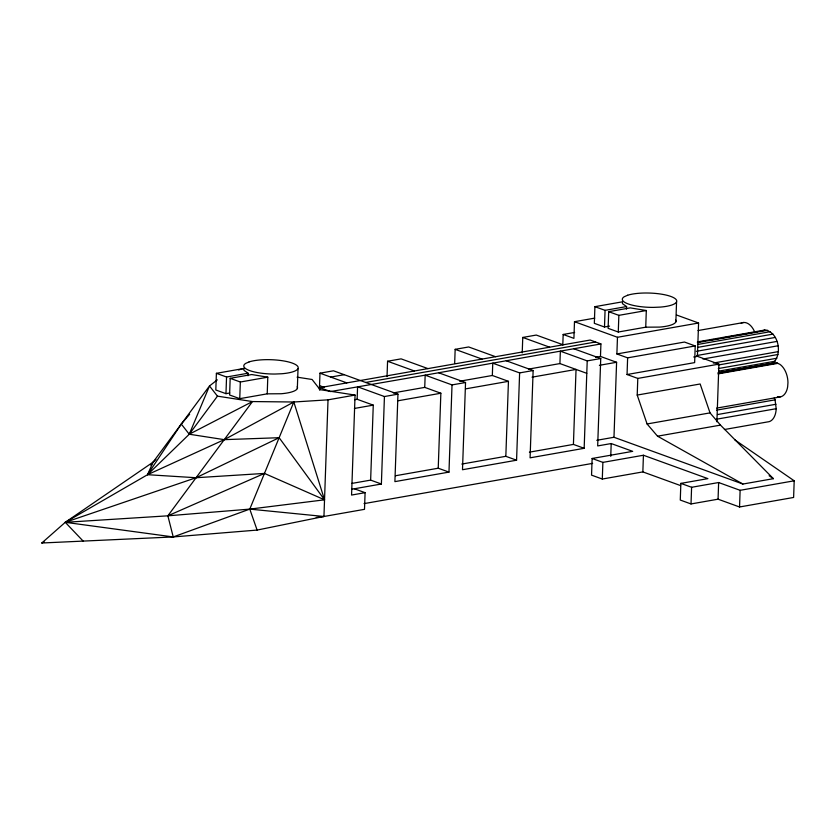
<?xml version="1.0" encoding="UTF-8"?>
<svg xmlns="http://www.w3.org/2000/svg" width="836" height="836" viewBox="0 0 836 836"><rect width="100%" height="100%" fill="white"/><g stroke="black" fill="none" stroke-linecap="round" stroke-linejoin="round"><path stroke-width="1.25" d="M247.978 375.782L248.073 373.222L243.976 370.358L243.851 368.488L216.399 373.326L215.813 389.984L225.971 393.672L229.764 393.004M225.971 393.672L226.546 377.005L216.399 373.326M267.217 393.84L267.792 377.172L251.699 374.538L230.182 378.321L229.597 394.989L239.754 398.667L267.217 393.84L281.147 393.746A27.222 7.137 2 0 0 297.219 386.66M239.754 398.667L240.34 382.01L230.182 378.321M297.334 388.531L298.034 368.54M319.404 389.524L319.979 373.18L333.491 370.797L397.957 394.153L394.905 481.63L448.974 472.11L452.025 384.905L425.169 375.155L330.544 391.551L319.801 387.653L319.707 390.151M316.207 517.442L323.95 516.481L328.025 399.838L355.06 395.073L351.569 495.058L365.092 492.676L364.506 509.333L323.95 516.481L257.112 530.076L173.23 536.942L41.8 543.003L65.26 522.312L153.093 462.141L155.956 459.486M384.435 396.536L381.383 484.013L370.641 480.115L373.264 405.136L357.139 399.284L357.578 386.786L384.435 396.536L397.957 394.153M387.026 376.681L387.57 361.246L401.092 358.863L427.948 368.603M448.974 472.11L438.231 468.212L440.854 393.233L424.74 387.381L425.169 375.155L600.917 343.941L600.478 356.439L616.592 362.281L613.979 437.27L742.901 484.044L773.394 478.673L720.475 425.116L710.025 412.88L700.15 383.985L637.21 395.073L647.085 423.967L657.535 436.193L742.901 484.044M454.669 363.493L455.16 349.344L468.682 346.961L495.539 356.7M438.681 372.783L465.537 382.522L462.496 469.727L516.575 460.208L519.616 372.908L492.759 363.169L492.331 375.479L508.445 381.331L505.832 456.31L516.575 460.208M522.218 352.876L522.761 337.441L536.273 335.058L563.13 344.798M506.282 360.786L533.138 370.526L530.087 457.825L584.165 448.305L587.217 360.901L560.36 351.162L559.921 363.576L586.778 373.326M562.806 344.714L563.171 334.463L574.645 332.446M594.772 318.129L574.489 321.693L573.914 338.361L563.171 334.463M584.165 448.305L573.423 444.407L576.035 369.428L532.02 377.172M626.498 309.132L626.592 306.561L622.496 303.698L622.371 301.838L594.918 306.666L594.333 323.333L604.491 327.012L609.548 326.124M573.872 348.779L600.739 358.519L597.677 445.922L611.2 443.55L632.685 451.346L592.128 458.483L591.554 475.141L602.296 479.038L642.853 471.901L680.556 485.58M604.491 327.012L605.065 310.355L594.918 306.666M602.296 479.038L602.881 462.381L592.128 458.483M645.737 327.179L646.312 310.522L630.219 307.878L608.702 311.671L608.117 328.329L618.274 332.017L645.737 327.179L659.667 327.095A27.222 7.137 2 0 0 675.739 320.01M610.75 456.362L611.2 443.55M627.627 357.85L627.052 374.518L694.643 362.615L695.218 345.947L627.627 357.85L616.884 353.952L617.47 337.284L574.489 321.693M618.274 332.017L618.859 315.35L608.702 311.671M637.21 395.073L637.795 378.415L627.052 374.518M642.853 471.901L643.427 455.244L602.881 462.381M675.864 321.881L676.554 301.88M643.427 455.244L707.893 478.631L680.859 483.386L680.274 500.053L691.017 503.951L718.061 499.186L739.547 506.982L793.615 497.462L794.2 480.794L734.75 439.799M691.017 503.951L691.602 487.284L680.859 483.386M716.891 421.804L718.897 364.13L697.412 356.335L698.582 323.01L676.481 314.984M718.061 499.186L718.636 482.529L691.602 487.284M739.547 506.982L740.121 490.314L718.636 482.529M718.134 372.866L772.84 363.242C782.862 354.568 778.818 331.913 764.888 330.021L697.454 341.893M328.025 399.838L293.823 402.001L249.776 509.114L257.112 530.076M153.093 462.141L147.544 474.702L65.26 522.312L83.151 541.101M189.636 414.248L181.287 424.061L147.544 474.702L196.063 477.732L264.458 473.416L324.535 499.813L293.823 402.001L252.462 401.562L217.454 396.149L209.491 385.971L217.318 379.847M150.804 465.234L209.491 385.971L189.26 434.229L147.544 474.702L224.267 439.652L293.823 402.001M217.454 396.149L189.26 434.229L181.287 424.061M323.95 516.481L249.776 509.114L173.23 536.942L167.858 515.822L252.462 401.562L189.26 434.229L224.267 439.652L279.14 437.709L324.535 499.813L249.776 509.114L167.858 515.822L65.26 522.312L196.063 477.732L279.14 437.709M167.858 515.822L264.458 473.416M41.8 543.003L44.183 541.989M238.573 369.951L244.53 368.216M763.153 330.628L764.888 330.021M772.84 363.242L777.02 363.012L779.81 364.287A17.274 10.492 80 0 1 787.961 382.616L787.648 386.89A17.274 10.492 80 0 1 777.386 396.807M226.546 377.005L248.073 373.222M605.065 310.355L626.592 306.561M240.34 382.01L267.792 377.172M618.859 315.35L646.312 310.522M319.979 373.18L330.722 377.078L344.244 374.695M319.801 387.653L590.174 340.043L600.917 343.941M617.47 337.284L698.582 323.01M365.729 382.46L595.545 341.987M698.029 330.544L743.831 322.477M354.683 399.723L357.139 399.284M393.296 392.92L424.74 387.381M459.633 381.237L492.331 375.479M528.488 369.115L559.921 363.576M595.566 357.306L600.478 356.439M616.884 353.952L684.475 342.049L695.218 345.947M519.616 372.908L533.138 370.526M587.217 360.901L600.739 358.519M452.025 384.905L465.537 382.522M697.391 342.363L699.941 341.914M702.48 341.464L705.03 341.015M711.394 339.897L713.934 339.447M716.483 338.998L719.023 338.559M721.572 338.11L733.015 336.093M735.565 335.644L738.104 335.194M740.654 334.745L752.107 332.728M754.647 332.279L757.197 331.829M759.736 331.38L762.286 330.941M697.705 342.593L767.678 330.272M697.935 344.432L770.458 331.662M697.976 347.327L773.039 334.107M354.401 408.449L373.264 405.136M398.093 400.757L440.854 393.233M465.694 388.855L508.445 381.331M599.391 365.311L616.592 362.281M696.367 351.329L775.254 337.441M696.785 355.54L776.937 341.422M693.723 356.982L697.412 356.335M702.919 359.02L777.982 345.801M713.307 363.064L778.191 351.642M637.795 378.415L718.897 364.13M718.124 365.039L777.919 354.506M718.291 368.551L776.822 358.247M719.106 371.079L775.087 361.225M718.26 372.751L774.24 362.887M718.49 373.316L777.02 363.012M717.978 373.891L777.783 363.357M716.546 408.135L780.166 396.933M716.525 410.152L775.056 399.848L776.195 408.7A17.274 10.492 80 0 1 767.678 421.908L724.415 429.526M647.085 423.967L710.025 412.88M717.455 414.562L775.986 404.258M351.632 483.459L370.641 480.115M395.48 475.747L438.231 468.212M461.817 464.064L505.832 456.31M529.407 452.161L573.423 444.407M596.768 440.3L613.979 437.27M716.4 419.233L776.195 408.7M351.893 489.206L381.383 484.013M657.535 436.193L720.475 425.116M364.036 503.627L592.64 463.374M740.121 490.314L794.2 480.794M65.26 522.312L173.23 536.942M297.083 377.161L312.089 379.481L320.063 389.66L355.06 395.073M330.722 377.078L346.835 382.888M522.761 337.441L549.618 347.18M455.16 349.344L482.027 359.083M387.57 361.246L414.426 370.985M319.54 385.647L324.316 387.371M354.349 488.778L365.092 492.676M769.12 475.715L773.394 478.673M774.261 397.811L775.056 399.848M741.177 323.198A17.274 10.492 80 0 1 754.918 332.571M249.138 361.883L245.69 363.399A27.222 7.137 2 0 0 275.013 374.037L281.847 373.744A27.222 7.137 2 0 0 292.307 363.096A27.222 7.137 2 0 0 249.138 361.883M627.658 295.233L624.21 296.749A27.222 7.137 2 0 0 653.533 307.387L660.367 307.094A27.222 7.137 2 0 0 670.827 296.446A27.222 7.137 2 0 0 627.658 295.233"/></g></svg>
